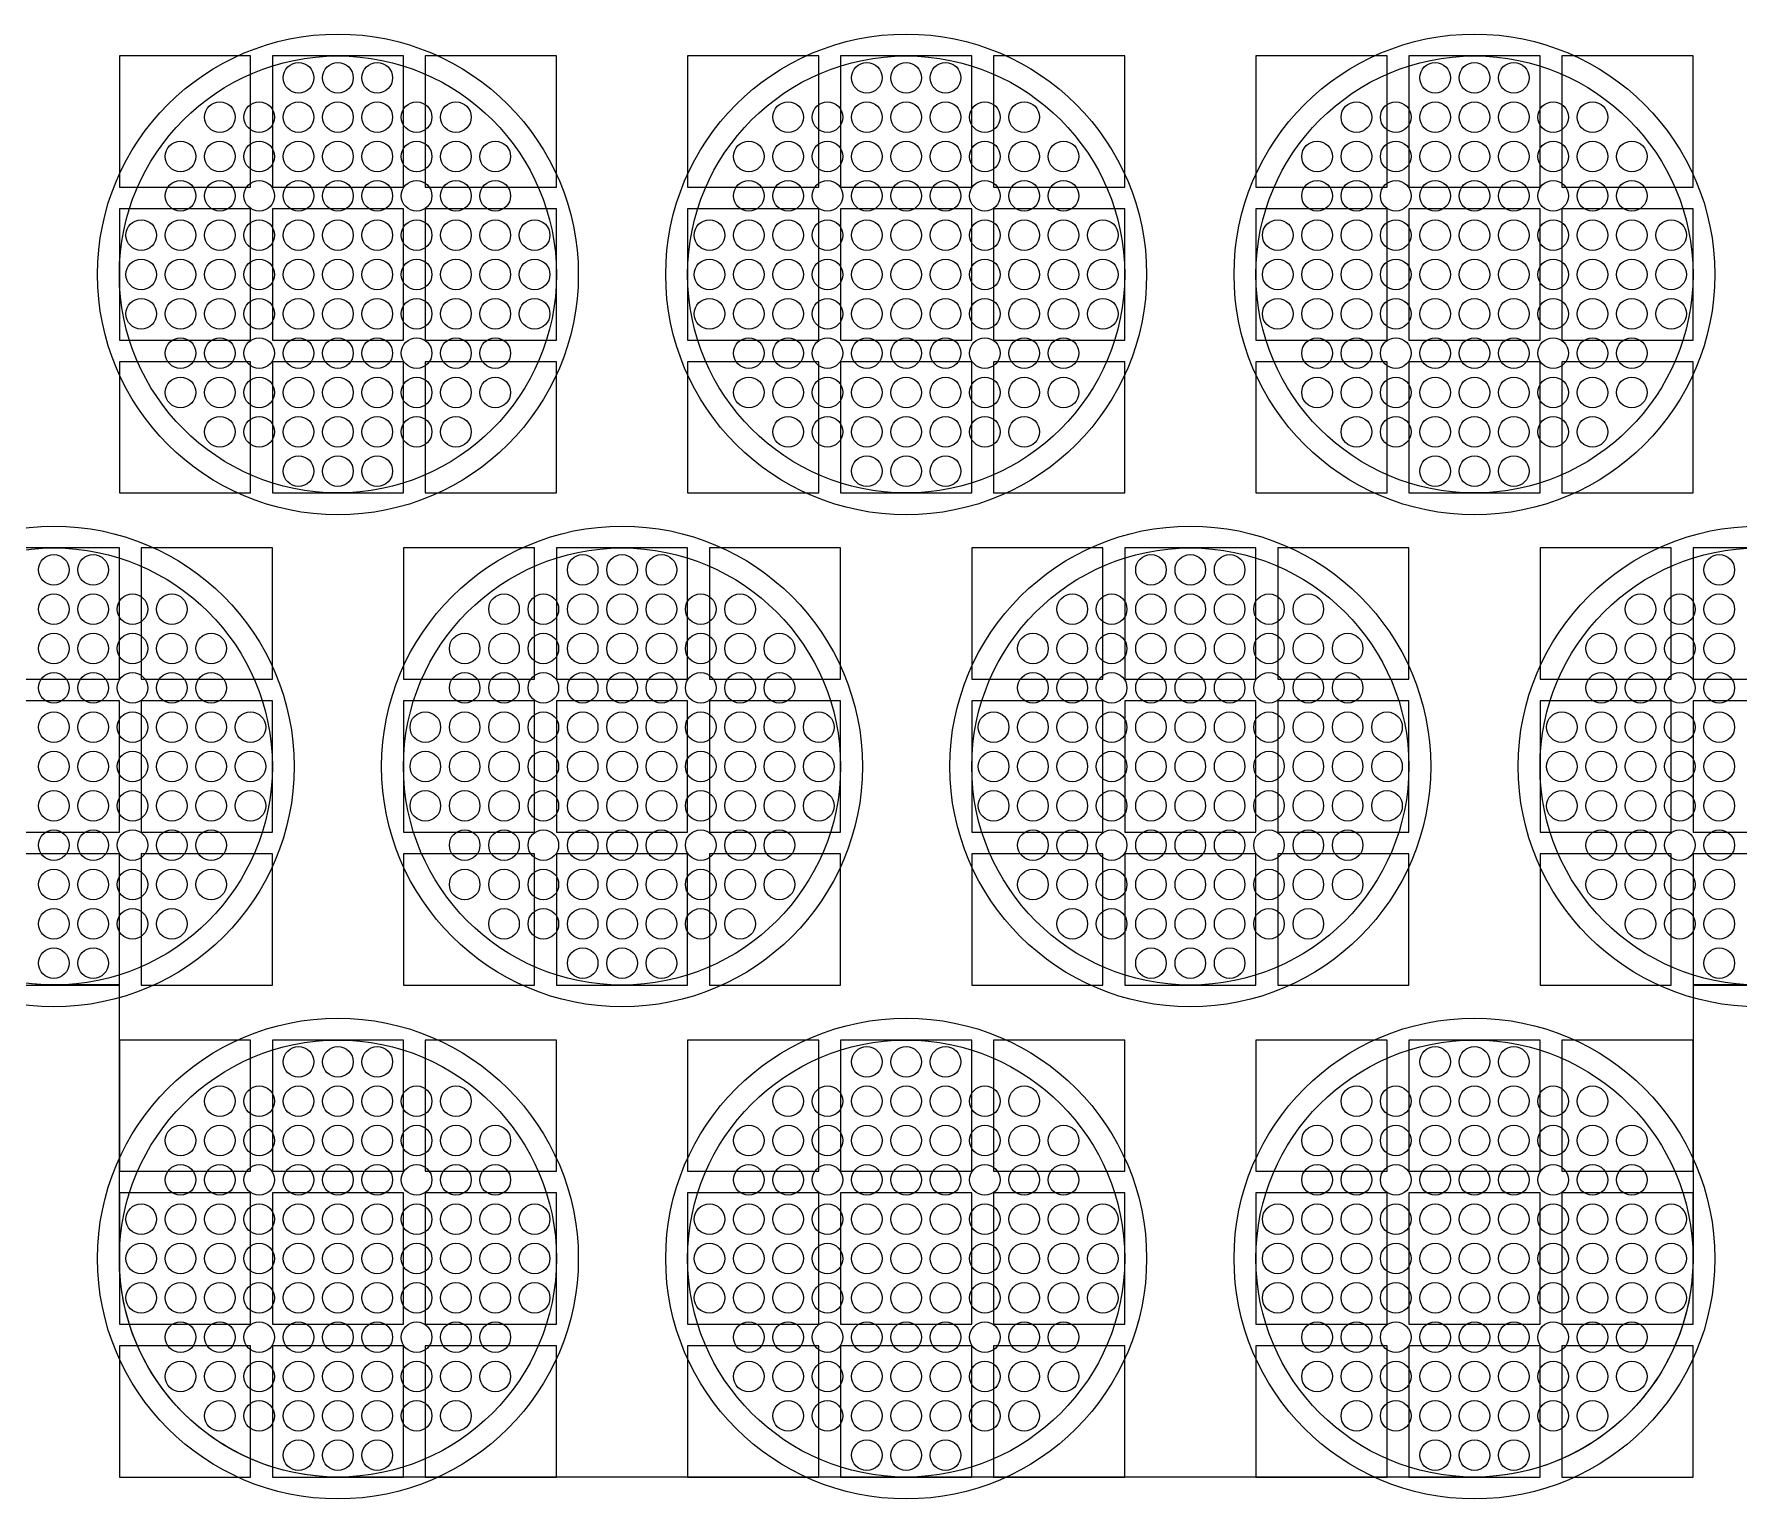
# Model space of a CAD drawing. Extents: x -49 to 54, y -38 to 38.
# Drawn here: x 6.168 to 10.068, y -29.507 to -26.156 of the extents above; entities that cross this region are included whole.
import ezdxf

# ---------------------------------------------------------------- set-up
doc = ezdxf.new("R2010")
doc.units = 0
for name, color, linetype in [('BACK_LAYER', 5, 'CONTINUOUS'), ('COND_LAYER_LOWER_ELECTRODE', 6, 'CONTINUOUS'), ('CONDUCTIVE_LAYER_BACK_LAYER', 2, 'CONTINUOUS'), ('EMITTER', 3, 'CONTINUOUS'), ('LOWER_ELECTRODE', 1, 'CONTINUOUS')]:
    doc.layers.add(name, color=color, linetype=linetype)

msp = doc.modelspace()

# ---------------------------------------------------------------- linework, layer by layer
at = {"layer": 'BACK_LAYER'}
for points in [[(6.3628, -26.5058), (6.6628, -26.5058), (6.6628, -26.2058), (6.3628, -26.2058)], [(6.7128, -26.5058), (7.0128, -26.5058), (7.0128, -26.2058), (6.7128, -26.2058)], [(7.0628, -26.5058), (7.3628, -26.5058), (7.3628, -26.2058), (7.0628, -26.2058)], [(7.6628, -26.5058), (7.9628, -26.5058), (7.9628, -26.2058), (7.6628, -26.2058)], [(8.0128, -26.5058), (8.3128, -26.5058), (8.3128, -26.2058), (8.0128, -26.2058)], [(8.3628, -26.5058), (8.6628, -26.5058), (8.6628, -26.2058), (8.3628, -26.2058)], [(8.9628, -26.5058), (9.2628, -26.5058), (9.2628, -26.2058), (8.9628, -26.2058)], [(9.3128, -26.5058), (9.6128, -26.5058), (9.6128, -26.2058), (9.3128, -26.2058)], [(9.6628, -26.5058), (9.9628, -26.5058), (9.9628, -26.2058), (9.6628, -26.2058)], [(6.3628, -26.8558), (6.6628, -26.8558), (6.6628, -26.5558), (6.3628, -26.5558)], [(6.7128, -26.8558), (7.0128, -26.8558), (7.0128, -26.5558), (6.7128, -26.5558)], [(7.0628, -26.8558), (7.3628, -26.8558), (7.3628, -26.5558), (7.0628, -26.5558)], [(7.6628, -26.8558), (7.9628, -26.8558), (7.9628, -26.5558), (7.6628, -26.5558)], [(8.0128, -26.8558), (8.3128, -26.8558), (8.3128, -26.5558), (8.0128, -26.5558)], [(8.3628, -26.8558), (8.6628, -26.8558), (8.6628, -26.5558), (8.3628, -26.5558)], [(8.9628, -26.8558), (9.2628, -26.8558), (9.2628, -26.5558), (8.9628, -26.5558)], [(9.3128, -26.8558), (9.6128, -26.8558), (9.6128, -26.5558), (9.3128, -26.5558)], [(9.6628, -26.8558), (9.9628, -26.8558), (9.9628, -26.5558), (9.6628, -26.5558)], [(6.3628, -27.2058), (6.6628, -27.2058), (6.6628, -26.9058), (6.3628, -26.9058)], [(6.7128, -27.2058), (7.0128, -27.2058), (7.0128, -26.9058), (6.7128, -26.9058)], [(7.0628, -27.2058), (7.3628, -27.2058), (7.3628, -26.9058), (7.0628, -26.9058)], [(7.6628, -27.2058), (7.9628, -27.2058), (7.9628, -26.9058), (7.6628, -26.9058)], [(8.0128, -27.2058), (8.3128, -27.2058), (8.3128, -26.9058), (8.0128, -26.9058)], [(8.3628, -27.2058), (8.6628, -27.2058), (8.6628, -26.9058), (8.3628, -26.9058)], [(8.9628, -27.2058), (9.2628, -27.2058), (9.2628, -26.9058), (8.9628, -26.9058)], [(9.3128, -27.2058), (9.6128, -27.2058), (9.6128, -26.9058), (9.3128, -26.9058)], [(9.6628, -27.2058), (9.9628, -27.2058), (9.9628, -26.9058), (9.6628, -26.9058)], [(6.0628, -27.6316), (6.3628, -27.6316), (6.3628, -27.3316), (6.0628, -27.3316)], [(6.4128, -27.6316), (6.7128, -27.6316), (6.7128, -27.3316), (6.4128, -27.3316)], [(7.0128, -27.6316), (7.3128, -27.6316), (7.3128, -27.3316), (7.0128, -27.3316)], [(7.3628, -27.6316), (7.6628, -27.6316), (7.6628, -27.3316), (7.3628, -27.3316)], [(7.7128, -27.6316), (8.0128, -27.6316), (8.0128, -27.3316), (7.7128, -27.3316)], [(8.3128, -27.6316), (8.6128, -27.6316), (8.6128, -27.3316), (8.3128, -27.3316)], [(8.6628, -27.6316), (8.9628, -27.6316), (8.9628, -27.3316), (8.6628, -27.3316)], [(9.0128, -27.6316), (9.3128, -27.6316), (9.3128, -27.3316), (9.0128, -27.3316)], [(9.6128, -27.6316), (9.9128, -27.6316), (9.9128, -27.3316), (9.6128, -27.3316)], [(9.9628, -27.6316), (10.2628, -27.6316), (10.2628, -27.3316), (9.9628, -27.3316)], [(6.0628, -27.9816), (6.3628, -27.9816), (6.3628, -27.6816), (6.0628, -27.6816)], [(6.4128, -27.9816), (6.7128, -27.9816), (6.7128, -27.6816), (6.4128, -27.6816)], [(7.0128, -27.9816), (7.3128, -27.9816), (7.3128, -27.6816), (7.0128, -27.6816)], [(7.3628, -27.9816), (7.6628, -27.9816), (7.6628, -27.6816), (7.3628, -27.6816)], [(7.7128, -27.9816), (8.0128, -27.9816), (8.0128, -27.6816), (7.7128, -27.6816)], [(8.3128, -27.9816), (8.6128, -27.9816), (8.6128, -27.6816), (8.3128, -27.6816)], [(8.6628, -27.9816), (8.9628, -27.9816), (8.9628, -27.6816), (8.6628, -27.6816)], [(9.0128, -27.9816), (9.3128, -27.9816), (9.3128, -27.6816), (9.0128, -27.6816)], [(9.6128, -27.9816), (9.9128, -27.9816), (9.9128, -27.6816), (9.6128, -27.6816)], [(9.9628, -27.9816), (10.2628, -27.9816), (10.2628, -27.6816), (9.9628, -27.6816)], [(6.0628, -28.3316), (6.3628, -28.3316), (6.3628, -28.0316), (6.0628, -28.0316)], [(6.4128, -28.3316), (6.7128, -28.3316), (6.7128, -28.0316), (6.4128, -28.0316)], [(7.0128, -28.3316), (7.3128, -28.3316), (7.3128, -28.0316), (7.0128, -28.0316)], [(7.3628, -28.3316), (7.6628, -28.3316), (7.6628, -28.0316), (7.3628, -28.0316)], [(7.7128, -28.3316), (8.0128, -28.3316), (8.0128, -28.0316), (7.7128, -28.0316)], [(8.3128, -28.3316), (8.6128, -28.3316), (8.6128, -28.0316), (8.3128, -28.0316)], [(8.6628, -28.3316), (8.9628, -28.3316), (8.9628, -28.0316), (8.6628, -28.0316)], [(9.0128, -28.3316), (9.3128, -28.3316), (9.3128, -28.0316), (9.0128, -28.0316)], [(9.6128, -28.3316), (9.9128, -28.3316), (9.9128, -28.0316), (9.6128, -28.0316)], [(9.9628, -28.3316), (10.2628, -28.3316), (10.2628, -28.0316), (9.9628, -28.0316)], [(6.3628, -28.7575), (6.6628, -28.7575), (6.6628, -28.4575), (6.3628, -28.4575)], [(6.7128, -28.7575), (7.0128, -28.7575), (7.0128, -28.4575), (6.7128, -28.4575)], [(7.0628, -28.7575), (7.3628, -28.7575), (7.3628, -28.4575), (7.0628, -28.4575)], [(7.6628, -28.7575), (7.9628, -28.7575), (7.9628, -28.4575), (7.6628, -28.4575)], [(8.0128, -28.7575), (8.3128, -28.7575), (8.3128, -28.4575), (8.0128, -28.4575)], [(8.3628, -28.7575), (8.6628, -28.7575), (8.6628, -28.4575), (8.3628, -28.4575)], [(8.9628, -28.7575), (9.2628, -28.7575), (9.2628, -28.4575), (8.9628, -28.4575)], [(9.3128, -28.7575), (9.6128, -28.7575), (9.6128, -28.4575), (9.3128, -28.4575)], [(9.6628, -28.7575), (9.9628, -28.7575), (9.9628, -28.4575), (9.6628, -28.4575)], [(6.3628, -29.1075), (6.6628, -29.1075), (6.6628, -28.8075), (6.3628, -28.8075)], [(6.7128, -29.1075), (7.0128, -29.1075), (7.0128, -28.8075), (6.7128, -28.8075)], [(7.0628, -29.1075), (7.3628, -29.1075), (7.3628, -28.8075), (7.0628, -28.8075)], [(7.6628, -29.1075), (7.9628, -29.1075), (7.9628, -28.8075), (7.6628, -28.8075)], [(8.0128, -29.1075), (8.3128, -29.1075), (8.3128, -28.8075), (8.0128, -28.8075)], [(8.3628, -29.1075), (8.6628, -29.1075), (8.6628, -28.8075), (8.3628, -28.8075)], [(8.9628, -29.1075), (9.2628, -29.1075), (9.2628, -28.8075), (8.9628, -28.8075)], [(9.3128, -29.1075), (9.6128, -29.1075), (9.6128, -28.8075), (9.3128, -28.8075)], [(9.6628, -29.1075), (9.9628, -29.1075), (9.9628, -28.8075), (9.6628, -28.8075)], [(6.3628, -29.4575), (6.6628, -29.4575), (6.6628, -29.1575), (6.3628, -29.1575)], [(6.7128, -29.4575), (7.0128, -29.4575), (7.0128, -29.1575), (6.7128, -29.1575)], [(7.0628, -29.4575), (7.3628, -29.4575), (7.3628, -29.1575), (7.0628, -29.1575)], [(7.6628, -29.4575), (7.9628, -29.4575), (7.9628, -29.1575), (7.6628, -29.1575)], [(8.0128, -29.4575), (8.3128, -29.4575), (8.3128, -29.1575), (8.0128, -29.1575)], [(8.3628, -29.4575), (8.6628, -29.4575), (8.6628, -29.1575), (8.3628, -29.1575)], [(8.9628, -29.4575), (9.2628, -29.4575), (9.2628, -29.1575), (8.9628, -29.1575)], [(9.3128, -29.4575), (9.6128, -29.4575), (9.6128, -29.1575), (9.3128, -29.1575)], [(9.6628, -29.4575), (9.9628, -29.4575), (9.9628, -29.1575), (9.6628, -29.1575)]]:
    msp.add_lwpolyline(points, close=True, dxfattribs=at)
at = {"layer": 'COND_LAYER_LOWER_ELECTRODE'}
for centre in [(6.8628, -26.7058), (8.1628, -26.7058), (9.4628, -26.7058), (6.2128, -27.8316), (7.5128, -27.8316), (8.8128, -27.8316), (10.1128, -27.8316), (6.8628, -28.9575), (8.1628, -28.9575), (9.4628, -28.9575)]:
    msp.add_circle(centre, 0.55, dxfattribs=at)
at = {"layer": 'CONDUCTIVE_LAYER_BACK_LAYER'}
msp.add_lwpolyline([(10.1227, -28.3315), (9.9628, -28.3315), (9.9628, -28.9575), (9.9624, -28.9773), (9.9612, -28.9972), (9.9592, -29.017), (9.9565, -29.0367), (9.9529, -29.0562), (9.9486, -29.0756), (9.9435, -29.0949), (9.9377, -29.1139), (9.9311, -29.1326), (9.9238, -29.1511), (9.9157, -29.1693), (9.9069, -29.1871), (9.8974, -29.2046), (9.8873, -29.2217), (9.8764, -29.2383), (9.8649, -29.2546), (9.8528, -29.2703), (9.8401, -29.2856), (9.8267, -29.3003), (9.8128, -29.3145), (9.7983, -29.3281), (9.7833, -29.3412), (9.7678, -29.3536), (9.7518, -29.3654), (9.7354, -29.3766), (9.7185, -29.3871), (9.7012, -29.397), (9.6836, -29.4061), (9.6656, -29.4145), (9.6472, -29.4222), (9.6286, -29.4292), (9.6097, -29.4354), (9.5906, -29.4409), (9.5713, -29.4456), (9.5518, -29.4495), (9.5322, -29.4526), (9.5124, -29.455), (9.4926, -29.4566), (9.4727, -29.4574), (6.8528, -29.4574), (6.833, -29.4566), (6.8132, -29.455), (6.7934, -29.4526), (6.7738, -29.4495), (6.7543, -29.4456), (6.735, -29.4409), (6.7159, -29.4354), (6.697, -29.4292), (6.6784, -29.4222), (6.66, -29.4145), (6.642, -29.4061), (6.6244, -29.397), (6.6071, -29.3871), (6.5902, -29.3766), (6.5737, -29.3654), (6.5578, -29.3536), (6.5422, -29.3412), (6.5272, -29.3281), (6.5128, -29.3145), (6.4988, -29.3003), (6.4855, -29.2856), (6.4728, -29.2703), (6.4606, -29.2546), (6.4491, -29.2383), (6.4383, -29.2217), (6.4281, -29.2046), (6.4186, -29.1871), (6.4099, -29.1693), (6.4018, -29.1511), (6.3945, -29.1326), (6.3879, -29.1139), (6.382, -29.0949), (6.377, -29.0756), (6.3726, -29.0562), (6.3691, -29.0367), (6.3663, -29.017), (6.3644, -28.9972), (6.3632, -28.9773), (6.3628, -28.9575), (6.3628, -28.3315), (6.2028, -28.3315), (6.183, -28.3307), (6.1632, -28.3292)], dxfattribs=at)
at = {"layer": 'EMITTER'}
for centre in [(6.8628, -26.7058), (8.1628, -26.7058), (9.4628, -26.7058), (6.2128, -27.8316), (7.5128, -27.8316), (8.8128, -27.8316), (10.1128, -27.8316), (6.8628, -28.9575), (8.1628, -28.9575), (9.4628, -28.9575)]:
    msp.add_circle(centre, 0.5, dxfattribs=at)
at = {"layer": 'LOWER_ELECTRODE'}
for centre in [(6.7728, -26.2558), (6.8628, -26.2558), (6.9528, -26.2558), (8.0728, -26.2558), (8.1628, -26.2558), (8.2528, -26.2558), (9.3728, -26.2558), (9.4628, -26.2558), (9.5528, -26.2558), (6.5928, -26.3458), (6.6828, -26.3458), (6.7728, -26.3458), (6.8628, -26.3458), (6.9528, -26.3458), (7.0428, -26.3458), (7.1328, -26.3458), (7.8928, -26.3458), (7.9828, -26.3458), (8.0728, -26.3458), (8.1628, -26.3458), (8.2528, -26.3458), (8.3428, -26.3458), (8.4328, -26.3458), (9.1928, -26.3458), (9.2828, -26.3458), (9.3728, -26.3458), (9.4628, -26.3458), (9.5528, -26.3458), (9.6428, -26.3458), (9.7328, -26.3458), (6.5028, -26.4358), (6.5928, -26.4358), (6.6828, -26.4358), (6.7728, -26.4358), (6.8628, -26.4358), (6.9528, -26.4358), (7.0428, -26.4358), (7.1328, -26.4358), (7.2228, -26.4358), (7.8028, -26.4358), (7.8928, -26.4358), (7.9828, -26.4358), (8.0728, -26.4358), (8.1628, -26.4358), (8.2528, -26.4358), (8.3428, -26.4358), (8.4328, -26.4358), (8.5228, -26.4358), (9.1028, -26.4358), (9.1928, -26.4358), (9.2828, -26.4358), (9.3728, -26.4358), (9.4628, -26.4358), (9.5528, -26.4358), (9.6428, -26.4358), (9.7328, -26.4358), (9.8228, -26.4358), (6.5028, -26.5258), (6.5928, -26.5258), (6.6828, -26.5258), (6.7728, -26.5258), (6.8628, -26.5258), (6.9528, -26.5258), (7.0428, -26.5258), (7.1328, -26.5258), (7.2228, -26.5258), (7.8028, -26.5258), (7.8928, -26.5258), (7.9828, -26.5258), (8.0728, -26.5258), (8.1628, -26.5258), (8.2528, -26.5258), (8.3428, -26.5258), (8.4328, -26.5258), (8.5228, -26.5258), (9.1028, -26.5258), (9.1928, -26.5258), (9.2828, -26.5258), (9.3728, -26.5258), (9.4628, -26.5258), (9.5528, -26.5258), (9.6428, -26.5258), (9.7328, -26.5258), (9.8228, -26.5258), (6.4128, -26.6158), (6.5028, -26.6158), (6.5928, -26.6158), (6.6828, -26.6158), (6.7728, -26.6158), (6.8628, -26.6158), (6.9528, -26.6158), (7.0428, -26.6158), (7.1328, -26.6158), (7.2228, -26.6158), (7.3128, -26.6158), (7.7128, -26.6158), (7.8028, -26.6158), (7.8928, -26.6158), (7.9828, -26.6158), (8.0728, -26.6158), (8.1628, -26.6158), (8.2528, -26.6158), (8.3428, -26.6158), (8.4328, -26.6158), (8.5228, -26.6158), (8.6128, -26.6158), (9.0128, -26.6158), (9.1028, -26.6158), (9.1928, -26.6158), (9.2828, -26.6158), (9.3728, -26.6158), (9.4628, -26.6158), (9.5528, -26.6158), (9.6428, -26.6158), (9.7328, -26.6158), (9.8228, -26.6158), (9.9128, -26.6158), (6.4128, -26.7058), (6.5028, -26.7058), (6.5928, -26.7058), (6.6828, -26.7058), (6.7728, -26.7058), (6.8628, -26.7058), (6.9528, -26.7058), (7.0428, -26.7058), (7.1328, -26.7058), (7.2228, -26.7058), (7.3128, -26.7058), (7.7128, -26.7058), (7.8028, -26.7058), (7.8928, -26.7058), (7.9828, -26.7058), (8.0728, -26.7058), (8.1628, -26.7058), (8.2528, -26.7058), (8.3428, -26.7058), (8.4328, -26.7058), (8.5228, -26.7058), (8.6128, -26.7058), (9.0128, -26.7058), (9.1028, -26.7058), (9.1928, -26.7058), (9.2828, -26.7058), (9.3728, -26.7058), (9.4628, -26.7058), (9.5528, -26.7058), (9.6428, -26.7058), (9.7328, -26.7058), (9.8228, -26.7058), (9.9128, -26.7058), (6.4128, -26.7958), (6.5028, -26.7958), (6.5928, -26.7958), (6.6828, -26.7958), (6.7728, -26.7958), (6.8628, -26.7958), (6.9528, -26.7958), (7.0428, -26.7958), (7.1328, -26.7958), (7.2228, -26.7958), (7.3128, -26.7958), (7.7128, -26.7958), (7.8028, -26.7958), (7.8928, -26.7958), (7.9828, -26.7958), (8.0728, -26.7958), (8.1628, -26.7958), (8.2528, -26.7958), (8.3428, -26.7958), (8.4328, -26.7958), (8.5228, -26.7958), (8.6128, -26.7958), (9.0128, -26.7958), (9.1028, -26.7958), (9.1928, -26.7958), (9.2828, -26.7958), (9.3728, -26.7958), (9.4628, -26.7958), (9.5528, -26.7958), (9.6428, -26.7958), (9.7328, -26.7958), (9.8228, -26.7958), (9.9128, -26.7958), (6.5028, -26.8858), (6.5928, -26.8858), (6.6828, -26.8858), (6.7728, -26.8858), (6.8628, -26.8858), (6.9528, -26.8858), (7.0428, -26.8858), (7.1328, -26.8858), (7.2228, -26.8858), (7.8028, -26.8858), (7.8928, -26.8858), (7.9828, -26.8858), (8.0728, -26.8858), (8.1628, -26.8858), (8.2528, -26.8858), (8.3428, -26.8858), (8.4328, -26.8858), (8.5228, -26.8858), (9.1028, -26.8858), (9.1928, -26.8858), (9.2828, -26.8858), (9.3728, -26.8858), (9.4628, -26.8858), (9.5528, -26.8858), (9.6428, -26.8858), (9.7328, -26.8858), (9.8228, -26.8858), (6.5028, -26.9758), (6.5928, -26.9758), (6.6828, -26.9758), (6.7728, -26.9758), (6.8628, -26.9758), (6.9528, -26.9758), (7.0428, -26.9758), (7.1328, -26.9758), (7.2228, -26.9758), (7.8028, -26.9758), (7.8928, -26.9758), (7.9828, -26.9758), (8.0728, -26.9758), (8.1628, -26.9758), (8.2528, -26.9758), (8.3428, -26.9758), (8.4328, -26.9758), (8.5228, -26.9758), (9.1028, -26.9758), (9.1928, -26.9758), (9.2828, -26.9758), (9.3728, -26.9758), (9.4628, -26.9758), (9.5528, -26.9758), (9.6428, -26.9758), (9.7328, -26.9758), (9.8228, -26.9758), (6.5928, -27.0658), (6.6828, -27.0658), (6.7728, -27.0658), (6.8628, -27.0658), (6.9528, -27.0658), (7.0428, -27.0658), (7.1328, -27.0658), (7.8928, -27.0658), (7.9828, -27.0658), (8.0728, -27.0658), (8.1628, -27.0658), (8.2528, -27.0658), (8.3428, -27.0658), (8.4328, -27.0658), (9.1928, -27.0658), (9.2828, -27.0658), (9.3728, -27.0658), (9.4628, -27.0658), (9.5528, -27.0658), (9.6428, -27.0658), (9.7328, -27.0658), (6.7728, -27.1558), (6.8628, -27.1558), (6.9528, -27.1558), (8.0728, -27.1558), (8.1628, -27.1558), (8.2528, -27.1558), (9.3728, -27.1558), (9.4628, -27.1558), (9.5528, -27.1558), (6.2128, -27.3816), (6.3028, -27.3816), (7.4228, -27.3816), (7.5128, -27.3816), (7.6028, -27.3816), (8.7228, -27.3816), (8.8128, -27.3816), (8.9028, -27.3816), (10.0228, -27.3816), (6.2128, -27.4716), (6.3028, -27.4716), (6.3928, -27.4716), (6.4828, -27.4716), (7.2428, -27.4716), (7.3328, -27.4716), (7.4228, -27.4716), (7.5128, -27.4716), (7.6028, -27.4716), (7.6928, -27.4716), (7.7828, -27.4716), (8.5428, -27.4716), (8.6328, -27.4716), (8.7228, -27.4716), (8.8128, -27.4716), (8.9028, -27.4716), (8.9928, -27.4716), (9.0828, -27.4716), (9.8428, -27.4716), (9.9328, -27.4716), (10.0228, -27.4716), (6.2128, -27.5616), (6.3028, -27.5616), (6.3928, -27.5616), (6.4828, -27.5616), (6.5728, -27.5616), (7.1528, -27.5616), (7.2428, -27.5616), (7.3328, -27.5616), (7.4228, -27.5616), (7.5128, -27.5616), (7.6028, -27.5616), (7.6928, -27.5616), (7.7828, -27.5616), (7.8728, -27.5616), (8.4528, -27.5616), (8.5428, -27.5616), (8.6328, -27.5616), (8.7228, -27.5616), (8.8128, -27.5616), (8.9028, -27.5616), (8.9928, -27.5616), (9.0828, -27.5616), (9.1728, -27.5616), (9.7528, -27.5616), (9.8428, -27.5616), (9.9328, -27.5616), (10.0228, -27.5616), (6.2128, -27.6516), (6.3028, -27.6516), (6.3928, -27.6516), (6.4828, -27.6516), (6.5728, -27.6516), (7.1528, -27.6516), (7.2428, -27.6516), (7.3328, -27.6516), (7.4228, -27.6516), (7.5128, -27.6516), (7.6028, -27.6516), (7.6928, -27.6516), (7.7828, -27.6516), (7.8728, -27.6516), (8.4528, -27.6516), (8.5428, -27.6516), (8.6328, -27.6516), (8.7228, -27.6516), (8.8128, -27.6516), (8.9028, -27.6516), (8.9928, -27.6516), (9.0828, -27.6516), (9.1728, -27.6516), (9.7528, -27.6516), (9.8428, -27.6516), (9.9328, -27.6516), (10.0228, -27.6516), (6.2128, -27.7416), (6.3028, -27.7416), (6.3928, -27.7416), (6.4828, -27.7416), (6.5728, -27.7416), (6.6628, -27.7416), (7.0628, -27.7416), (7.1528, -27.7416), (7.2428, -27.7416), (7.3328, -27.7416), (7.4228, -27.7416), (7.5128, -27.7416), (7.6028, -27.7416), (7.6928, -27.7416), (7.7828, -27.7416), (7.8728, -27.7416), (7.9628, -27.7416), (8.3628, -27.7416), (8.4528, -27.7416), (8.5428, -27.7416), (8.6328, -27.7416), (8.7228, -27.7416), (8.8128, -27.7416), (8.9028, -27.7416), (8.9928, -27.7416), (9.0828, -27.7416), (9.1728, -27.7416), (9.2628, -27.7416), (9.6628, -27.7416), (9.7528, -27.7416), (9.8428, -27.7416), (9.9328, -27.7416), (10.0228, -27.7416), (6.2128, -27.8316), (6.3028, -27.8316), (6.3928, -27.8316), (6.4828, -27.8316), (6.5728, -27.8316), (6.6628, -27.8316), (7.0628, -27.8316), (7.1528, -27.8316), (7.2428, -27.8316), (7.3328, -27.8316), (7.4228, -27.8316), (7.5128, -27.8316), (7.6028, -27.8316), (7.6928, -27.8316), (7.7828, -27.8316), (7.8728, -27.8316), (7.9628, -27.8316), (8.3628, -27.8316), (8.4528, -27.8316), (8.5428, -27.8316), (8.6328, -27.8316), (8.7228, -27.8316), (8.8128, -27.8316), (8.9028, -27.8316), (8.9928, -27.8316), (9.0828, -27.8316), (9.1728, -27.8316), (9.2628, -27.8316), (9.6628, -27.8316), (9.7528, -27.8316), (9.8428, -27.8316), (9.9328, -27.8316), (10.0228, -27.8316), (6.2128, -27.9216), (6.3028, -27.9216), (6.3928, -27.9216), (6.4828, -27.9216), (6.5728, -27.9216), (6.6628, -27.9216), (7.0628, -27.9216), (7.1528, -27.9216), (7.2428, -27.9216), (7.3328, -27.9216), (7.4228, -27.9216), (7.5128, -27.9216), (7.6028, -27.9216), (7.6928, -27.9216), (7.7828, -27.9216), (7.8728, -27.9216), (7.9628, -27.9216), (8.3628, -27.9216), (8.4528, -27.9216), (8.5428, -27.9216), (8.6328, -27.9216), (8.7228, -27.9216), (8.8128, -27.9216), (8.9028, -27.9216), (8.9928, -27.9216), (9.0828, -27.9216), (9.1728, -27.9216), (9.2628, -27.9216), (9.6628, -27.9216), (9.7528, -27.9216), (9.8428, -27.9216), (9.9328, -27.9216), (10.0228, -27.9216), (6.2128, -28.0116), (6.3028, -28.0116), (6.3928, -28.0116), (6.4828, -28.0116), (6.5728, -28.0116), (7.1528, -28.0116), (7.2428, -28.0116), (7.3328, -28.0116), (7.4228, -28.0116), (7.5128, -28.0116), (7.6028, -28.0116), (7.6928, -28.0116), (7.7828, -28.0116), (7.8728, -28.0116), (8.4528, -28.0116), (8.5428, -28.0116), (8.6328, -28.0116), (8.7228, -28.0116), (8.8128, -28.0116), (8.9028, -28.0116), (8.9928, -28.0116), (9.0828, -28.0116), (9.1728, -28.0116), (9.7528, -28.0116), (9.8428, -28.0116), (9.9328, -28.0116), (10.0228, -28.0116), (6.2128, -28.1016), (6.3028, -28.1016), (6.3928, -28.1016), (6.4828, -28.1016), (6.5728, -28.1016), (7.1528, -28.1016), (7.2428, -28.1016), (7.3328, -28.1016), (7.4228, -28.1016), (7.5128, -28.1016), (7.6028, -28.1016), (7.6928, -28.1016), (7.7828, -28.1016), (7.8728, -28.1016), (8.4528, -28.1016), (8.5428, -28.1016), (8.6328, -28.1016), (8.7228, -28.1016), (8.8128, -28.1016), (8.9028, -28.1016), (8.9928, -28.1016), (9.0828, -28.1016), (9.1728, -28.1016), (9.7528, -28.1016), (9.8428, -28.1016), (9.9328, -28.1016), (10.0228, -28.1016), (6.2128, -28.1916), (6.3028, -28.1916), (6.3928, -28.1916), (6.4828, -28.1916), (7.2428, -28.1916), (7.3328, -28.1916), (7.4228, -28.1916), (7.5128, -28.1916), (7.6028, -28.1916), (7.6928, -28.1916), (7.7828, -28.1916), (8.5428, -28.1916), (8.6328, -28.1916), (8.7228, -28.1916), (8.8128, -28.1916), (8.9028, -28.1916), (8.9928, -28.1916), (9.0828, -28.1916), (9.8428, -28.1916), (9.9328, -28.1916), (10.0228, -28.1916), (6.2128, -28.2816), (6.3028, -28.2816), (7.4228, -28.2816), (7.5128, -28.2816), (7.6028, -28.2816), (8.7228, -28.2816), (8.8128, -28.2816), (8.9028, -28.2816), (10.0228, -28.2816), (6.7728, -28.5075), (6.8628, -28.5075), (6.9528, -28.5075), (8.0728, -28.5075), (8.1628, -28.5075), (8.2528, -28.5075), (9.3728, -28.5075), (9.4628, -28.5075), (9.5528, -28.5075), (6.5928, -28.5975), (6.6828, -28.5975), (6.7728, -28.5975), (6.8628, -28.5975), (6.9528, -28.5975), (7.0428, -28.5975), (7.1328, -28.5975), (7.8928, -28.5975), (7.9828, -28.5975), (8.0728, -28.5975), (8.1628, -28.5975), (8.2528, -28.5975), (8.3428, -28.5975), (8.4328, -28.5975), (9.1928, -28.5975), (9.2828, -28.5975), (9.3728, -28.5975), (9.4628, -28.5975), (9.5528, -28.5975), (9.6428, -28.5975), (9.7328, -28.5975), (6.5028, -28.6875), (6.5928, -28.6875), (6.6828, -28.6875), (6.7728, -28.6875), (6.8628, -28.6875), (6.9528, -28.6875), (7.0428, -28.6875), (7.1328, -28.6875), (7.2228, -28.6875), (7.8028, -28.6875), (7.8928, -28.6875), (7.9828, -28.6875), (8.0728, -28.6875), (8.1628, -28.6875), (8.2528, -28.6875), (8.3428, -28.6875), (8.4328, -28.6875), (8.5228, -28.6875), (9.1028, -28.6875), (9.1928, -28.6875), (9.2828, -28.6875), (9.3728, -28.6875), (9.4628, -28.6875), (9.5528, -28.6875), (9.6428, -28.6875), (9.7328, -28.6875), (9.8228, -28.6875), (6.5028, -28.7775), (6.5928, -28.7775), (6.6828, -28.7775), (6.7728, -28.7775), (6.8628, -28.7775), (6.9528, -28.7775), (7.0428, -28.7775), (7.1328, -28.7775), (7.2228, -28.7775), (7.8028, -28.7775), (7.8928, -28.7775), (7.9828, -28.7775), (8.0728, -28.7775), (8.1628, -28.7775), (8.2528, -28.7775), (8.3428, -28.7775), (8.4328, -28.7775), (8.5228, -28.7775), (9.1028, -28.7775), (9.1928, -28.7775), (9.2828, -28.7775), (9.3728, -28.7775), (9.4628, -28.7775), (9.5528, -28.7775), (9.6428, -28.7775), (9.7328, -28.7775), (9.8228, -28.7775), (6.4128, -28.8675), (6.5028, -28.8675), (6.5928, -28.8675), (6.6828, -28.8675), (6.7728, -28.8675), (6.8628, -28.8675), (6.9528, -28.8675), (7.0428, -28.8675), (7.1328, -28.8675), (7.2228, -28.8675), (7.3128, -28.8675), (7.7128, -28.8675), (7.8028, -28.8675), (7.8928, -28.8675), (7.9828, -28.8675), (8.0728, -28.8675), (8.1628, -28.8675), (8.2528, -28.8675), (8.3428, -28.8675), (8.4328, -28.8675), (8.5228, -28.8675), (8.6128, -28.8675), (9.0128, -28.8675), (9.1028, -28.8675), (9.1928, -28.8675), (9.2828, -28.8675), (9.3728, -28.8675), (9.4628, -28.8675), (9.5528, -28.8675), (9.6428, -28.8675), (9.7328, -28.8675), (9.8228, -28.8675), (9.9128, -28.8675), (6.4128, -28.9575), (6.5028, -28.9575), (6.5928, -28.9575), (6.6828, -28.9575), (6.7728, -28.9575), (6.8628, -28.9575), (6.9528, -28.9575), (7.0428, -28.9575), (7.1328, -28.9575), (7.2228, -28.9575), (7.3128, -28.9575), (7.7128, -28.9575), (7.8028, -28.9575), (7.8928, -28.9575), (7.9828, -28.9575), (8.0728, -28.9575), (8.1628, -28.9575), (8.2528, -28.9575), (8.3428, -28.9575), (8.4328, -28.9575), (8.5228, -28.9575), (8.6128, -28.9575), (9.0128, -28.9575), (9.1028, -28.9575), (9.1928, -28.9575), (9.2828, -28.9575), (9.3728, -28.9575), (9.4628, -28.9575), (9.5528, -28.9575), (9.6428, -28.9575), (9.7328, -28.9575), (9.8228, -28.9575), (9.9128, -28.9575), (6.4128, -29.0475), (6.5028, -29.0475), (6.5928, -29.0475), (6.6828, -29.0475), (6.7728, -29.0475), (6.8628, -29.0475), (6.9528, -29.0475), (7.0428, -29.0475), (7.1328, -29.0475), (7.2228, -29.0475), (7.3128, -29.0475), (7.7128, -29.0475), (7.8028, -29.0475), (7.8928, -29.0475), (7.9828, -29.0475), (8.0728, -29.0475), (8.1628, -29.0475), (8.2528, -29.0475), (8.3428, -29.0475), (8.4328, -29.0475), (8.5228, -29.0475), (8.6128, -29.0475), (9.0128, -29.0475), (9.1028, -29.0475), (9.1928, -29.0475), (9.2828, -29.0475), (9.3728, -29.0475), (9.4628, -29.0475), (9.5528, -29.0475), (9.6428, -29.0475), (9.7328, -29.0475), (9.8228, -29.0475), (9.9128, -29.0475), (6.5028, -29.1375), (6.5928, -29.1375), (6.6828, -29.1375), (6.7728, -29.1375), (6.8628, -29.1375), (6.9528, -29.1375), (7.0428, -29.1375), (7.1328, -29.1375), (7.2228, -29.1375), (7.8028, -29.1375), (7.8928, -29.1375), (7.9828, -29.1375), (8.0728, -29.1375), (8.1628, -29.1375), (8.2528, -29.1375), (8.3428, -29.1375), (8.4328, -29.1375), (8.5228, -29.1375), (9.1028, -29.1375), (9.1928, -29.1375), (9.2828, -29.1375), (9.3728, -29.1375), (9.4628, -29.1375), (9.5528, -29.1375), (9.6428, -29.1375), (9.7328, -29.1375), (9.8228, -29.1375), (6.5028, -29.2275), (6.5928, -29.2275), (6.6828, -29.2275), (6.7728, -29.2275), (6.8628, -29.2275), (6.9528, -29.2275), (7.0428, -29.2275), (7.1328, -29.2275), (7.2228, -29.2275), (7.8028, -29.2275), (7.8928, -29.2275), (7.9828, -29.2275), (8.0728, -29.2275), (8.1628, -29.2275), (8.2528, -29.2275), (8.3428, -29.2275), (8.4328, -29.2275), (8.5228, -29.2275), (9.1028, -29.2275), (9.1928, -29.2275), (9.2828, -29.2275), (9.3728, -29.2275), (9.4628, -29.2275), (9.5528, -29.2275), (9.6428, -29.2275), (9.7328, -29.2275), (9.8228, -29.2275), (6.5928, -29.3175), (6.6828, -29.3175), (6.7728, -29.3175), (6.8628, -29.3175), (6.9528, -29.3175), (7.0428, -29.3175), (7.1328, -29.3175), (7.8928, -29.3175), (7.9828, -29.3175), (8.0728, -29.3175), (8.1628, -29.3175), (8.2528, -29.3175), (8.3428, -29.3175), (8.4328, -29.3175), (9.1928, -29.3175), (9.2828, -29.3175), (9.3728, -29.3175), (9.4628, -29.3175), (9.5528, -29.3175), (9.6428, -29.3175), (9.7328, -29.3175), (6.7728, -29.4075), (6.8628, -29.4075), (6.9528, -29.4075), (8.0728, -29.4075), (8.1628, -29.4075), (8.2528, -29.4075), (9.3728, -29.4075), (9.4628, -29.4075), (9.5528, -29.4075)]:
    msp.add_circle(centre, 0.035, dxfattribs=at)

doc.saveas('drawing.dxf')
